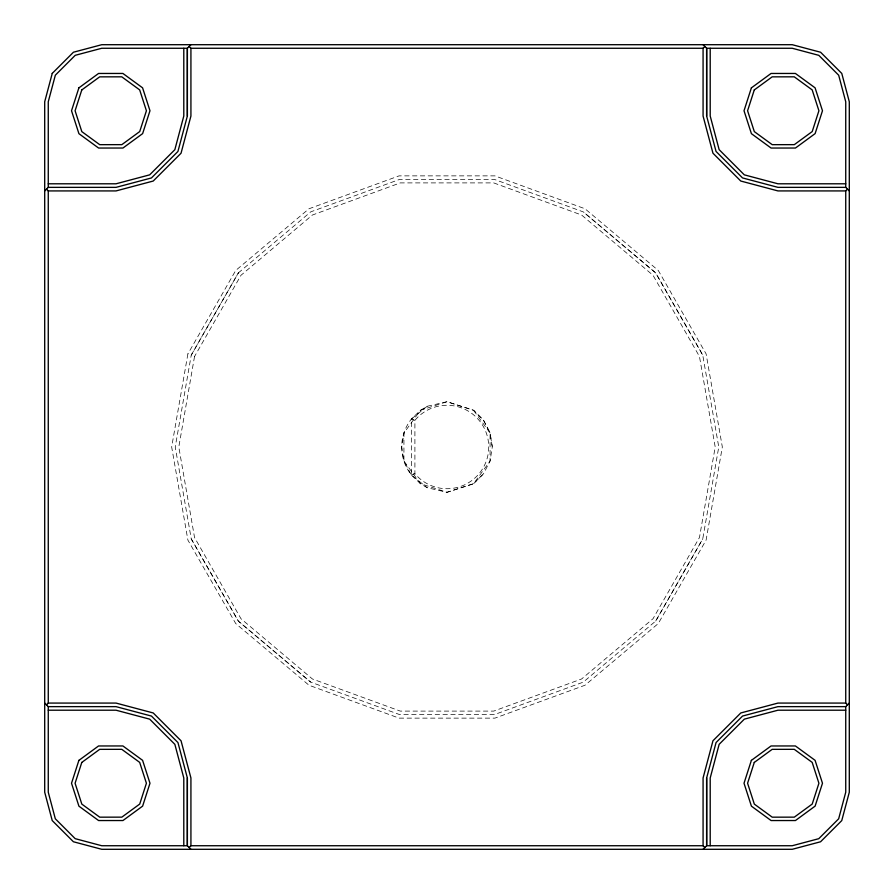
<?xml version="1.0" encoding="UTF-8"?>
<svg xmlns="http://www.w3.org/2000/svg" width="894" height="894" viewBox="0 0 894 894"><rect width="100%" height="100%" fill="white"/><g stroke="black" fill="none" stroke-linecap="round" stroke-linejoin="round"><path stroke-width="0.67" stroke-dasharray="4.47 3.35" d="M473.63 410.357L490.068 432.998L492.292 446.966L490.068 461.002L490.068 432.998L483.486 420.158L473.63 410.357L447 401.708L427.176 406.278L420.37 410.357L411.341 419.074A45.303 45.303 0 0 0 411.329 474.926L420.37 483.643L427.176 487.722L447 492.292L473.317 483.866L483.52 473.798L490.046 461.08L473.63 483.643L447 492.292L420.37 483.643L403.932 461.002L401.708 447L404.189 432.227M191.249 355.086L238.452 272.737L191.249 355.086L175.235 447L191.26 538.948L238.475 621.285L310.777 682.156L399.652 714.608L494.382 714.608L583.257 682.144L655.749 621.006L702.751 538.914L718.765 447L702.74 355.052L655.525 272.715L583.223 211.844M655.749 621.006L702.818 538.736M473.63 483.643L483.52 473.798M238.251 272.994L310.743 211.856L399.685 179.381L494.348 179.392L583.38 211.934L655.727 272.961L702.807 355.231M427.176 406.278L411.341 419.074L411.341 474.926L427.176 487.722M411.341 474.926L414.905 473.664A41.727 41.727 0 0 0 475.586 477.396A41.727 41.727 0 0 0 475.586 416.604A41.727 41.727 0 0 0 414.905 420.336L411.341 419.074L414.905 420.336L414.905 473.664L411.341 474.926L403.932 461.002L403.932 432.998L420.37 410.357L447 401.708L473.272 410.1L483.486 420.158L490.035 432.864L492.292 446.966M191.26 538.948L238.273 621.039L310.62 682.066M187.885 353.912L171.67 447L187.896 540.11L235.725 623.554L308.989 685.24L399.093 718.128L494.93 718.128L585.034 685.229L658.286 623.531L706.115 540.088L722.33 447L706.104 353.89L658.275 270.446L585.011 208.76L494.907 175.872L399.07 175.872L308.966 208.771L235.714 270.469L187.885 353.912M194.534 356.505L178.8 447L194.546 537.517L240.989 618.726L312.408 678.982L400.277 711.099L493.745 711.099L581.614 678.971L653.022 618.715L699.466 537.495L715.2 447L699.454 356.482L653.011 275.274L581.592 215.018L493.723 182.901L400.255 182.901L312.386 215.029L240.978 275.285L194.534 356.505"/><path stroke-width="1.34" d="M44.7 703.075L48.265 706.64L48.265 792.24L55.316 818.781L75.185 838.661L101.76 845.735L187.36 845.735L190.925 849.3M44.7 190.925L48.265 187.36L48.265 101.76L55.339 75.185L75.219 55.316L101.76 48.265L187.36 48.265L190.925 44.7M187.36 777.97L187.36 845.735L187.36 777.97L177.951 742.568L151.466 716.072L116.03 706.64L48.265 706.64M187.36 116.03L187.36 48.265L187.36 116.03L177.928 151.466L151.432 177.951L116.03 187.36L48.265 187.36M849.3 703.075L845.735 706.64L777.97 706.64L742.568 716.049L716.072 742.534L706.64 777.97L706.64 845.735L703.075 849.3M849.3 190.925L845.735 187.36L777.97 187.36L742.534 177.928L716.049 151.432L706.64 116.03L706.64 48.265L703.075 44.7M845.735 706.64L845.735 792.24L838.661 818.815L818.781 838.684L792.24 845.735L706.64 845.735L706.64 777.97M845.735 187.36L845.735 101.76L838.684 75.219L818.815 55.339L792.24 48.265L706.64 48.265L706.64 116.03M46.488 704.852L48.265 703.075L116.03 703.075L153.232 712.965L181.046 740.802L190.925 777.97L190.925 845.735L189.148 847.512M847.512 189.148L845.735 190.925L777.97 190.925L740.768 181.035L712.954 153.198L703.075 116.03L703.075 48.265L704.852 46.488M189.148 46.488L190.925 48.265L703.075 48.265M48.265 183.795L116.03 183.795L149.656 174.855L174.844 149.689L183.795 116.03L183.795 48.265M845.735 183.795L777.97 183.795L744.311 174.844L719.145 149.656L710.205 116.03L710.205 48.265M46.488 189.148L48.265 190.925L116.03 190.925L153.198 181.046L181.035 153.232L190.925 116.03L190.925 48.265M847.512 704.852L845.735 703.075L777.97 703.075L740.802 712.954L712.965 740.768L703.075 777.97L703.075 845.735L704.852 847.512M48.265 710.205L116.03 710.205L149.689 719.156L174.855 744.344L183.795 777.97L183.795 845.735M845.735 710.205L777.97 710.205L744.344 719.145L719.156 744.311L710.205 777.97L710.205 845.735M190.925 845.735L703.075 845.735M845.735 190.925L845.735 703.075M48.265 190.925L48.265 703.075M52.243 73.409L44.7 101.76L44.7 792.24L52.221 820.558L73.409 841.757L101.76 849.3L792.24 849.3L820.558 841.779L841.757 820.591L849.3 792.24L849.3 101.76L841.779 73.442L820.591 52.243L792.24 44.7L101.76 44.7L73.442 52.221L52.243 73.409M78.884 87.88L71.52 110.755L78.918 133.675L98.597 148.046L122.947 148.035L142.627 133.619L149.98 110.755L142.582 87.835L122.903 73.453L98.552 73.464L78.884 87.88M81.79 89.936L75.085 110.755L81.823 131.619L99.726 144.672L121.83 144.649L139.721 131.563L146.415 110.755L139.676 89.892L121.774 76.828L99.681 76.85L81.79 89.936M78.884 760.381L71.52 783.245L78.918 806.164L98.597 820.547L122.947 820.536L142.627 806.12L149.98 783.245L142.582 760.325L122.903 745.954L98.552 745.965L78.884 760.381M81.79 762.437L75.085 783.245L81.823 804.108L99.726 817.172L121.83 817.15L139.721 804.064L146.415 783.245L139.676 762.381L121.774 749.328L99.681 749.351L81.79 762.437M751.373 87.88L744.02 110.755L751.418 133.675L771.097 148.046L795.448 148.035L815.116 133.619L822.48 110.755L815.082 87.835L795.403 73.453L771.053 73.464L751.373 87.88M754.279 89.936L747.585 110.755L754.324 131.619L772.226 144.672L794.319 144.649L812.21 131.563L818.915 110.755L812.177 89.892L794.274 76.828L772.17 76.85L754.279 89.936M751.373 760.381L744.02 783.245L751.418 806.164L771.097 820.547L795.448 820.536L815.116 806.12L822.48 783.245L815.082 760.325L795.403 745.954L771.053 745.965L751.373 760.381M754.279 762.437L747.585 783.245L754.324 804.108L772.226 817.172L794.319 817.15L812.21 804.064L818.915 783.245L812.177 762.381L794.274 749.328L772.17 749.351L754.279 762.437"/></g></svg>
